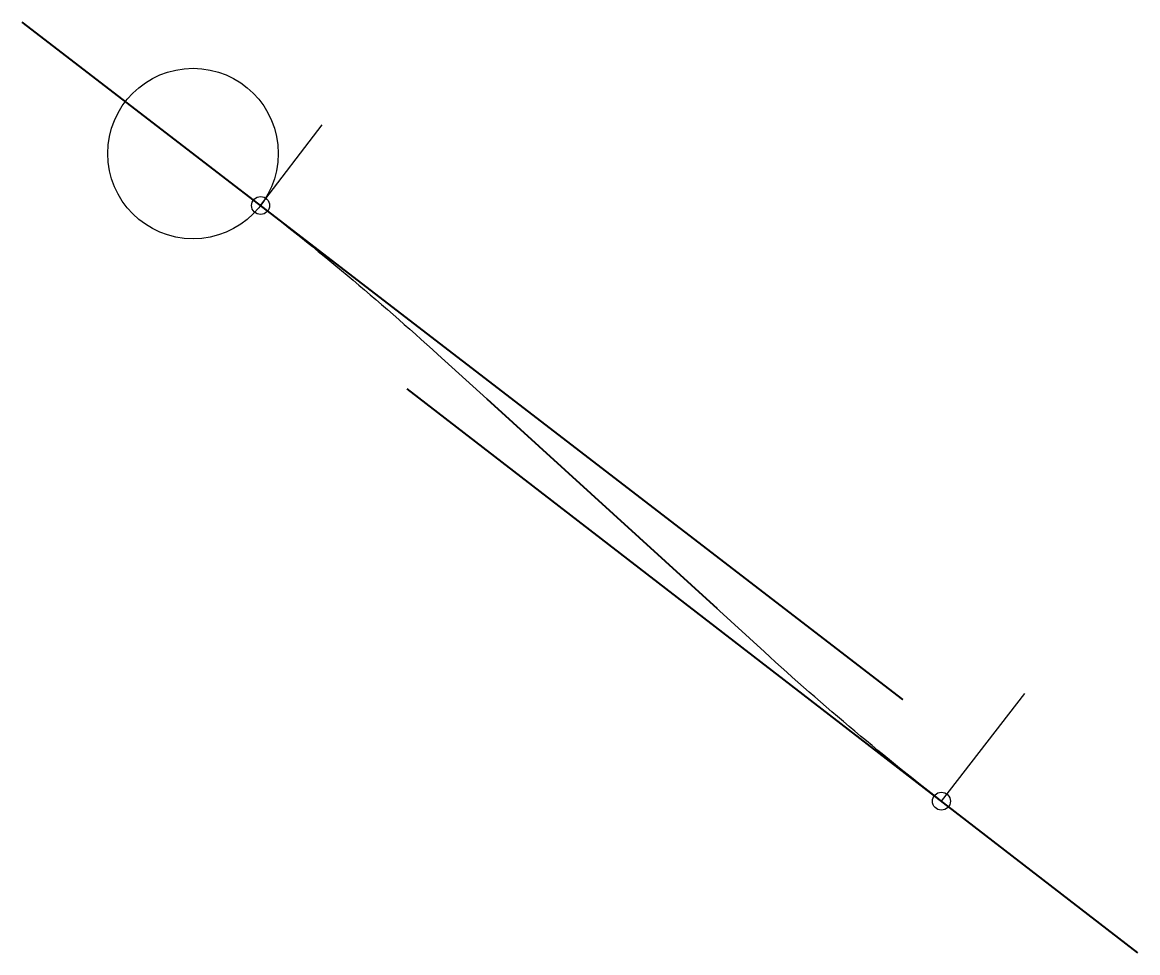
# Model space of a CAD drawing. Header units: metres. Extents: x 653429 to 653599, y 3373272 to 3373413.
import ezdxf

# ---------------------------------------------------------------- set-up
doc = ezdxf.new("R2010")
doc.units = ezdxf.units.M
doc.header["$MEASUREMENT"] = 0
doc.linetypes.add('DGN Style 3', pattern=[5.881557, 4.201112, -1.680445])
doc.layers.add('Geom_Baseline', color=1, linetype='Continuous', lineweight=40)
doc.layers.add('Rail_Geom_Turnout', color=62, linetype='DGN Style 3', lineweight=30)

msp = doc.modelspace()

# ---------------------------------------------------------------- linework, layer by layer
for p, q in [((653428.67, 3373413.44), (653562.94, 3373310.21)), ((653465, 3373385.51), (653474.4, 3373397.8)), ((653568.8, 3373294.7), (653581.5, 3373311.14))]:
    msp.add_line(p, q)
for centre, radius in [((653454.7, 3373393.43), 13), ((653465, 3373385.51), 1.37), ((653568.8, 3373294.7), 1.37)]:
    msp.add_circle(centre, radius)
at = {"layer": 'Geom_Baseline'}
for p, q in [((653562.94, 3373310.21), (653428.67, 3373413.44)), ((653598.73, 3373271.6), (653487.34, 3373357.58))]:
    msp.add_line(p, q, dxfattribs=at)
at = {"layer": 'Geom_Baseline', "flags": 128}
msp.add_lwpolyline([(653499.48, 3373356.03), (653534.6, 3373324.05)], dxfattribs=at)
at = {"layer": 'Rail_Geom_Turnout', "color": 6, "linetype": 'Continuous', "flags": 128}
for points in [[(653463.91, 3373386.35, -0.020788), (653492.04, 3373362.8), (653499.48, 3373356.03)], [(653569.89, 3373293.86, -0.020788), (653541.81, 3373317.46), (653534.39, 3373324.25)]]:
    msp.add_lwpolyline(points, format="xyb", dxfattribs=at)

doc.saveas('drawing.dxf')
